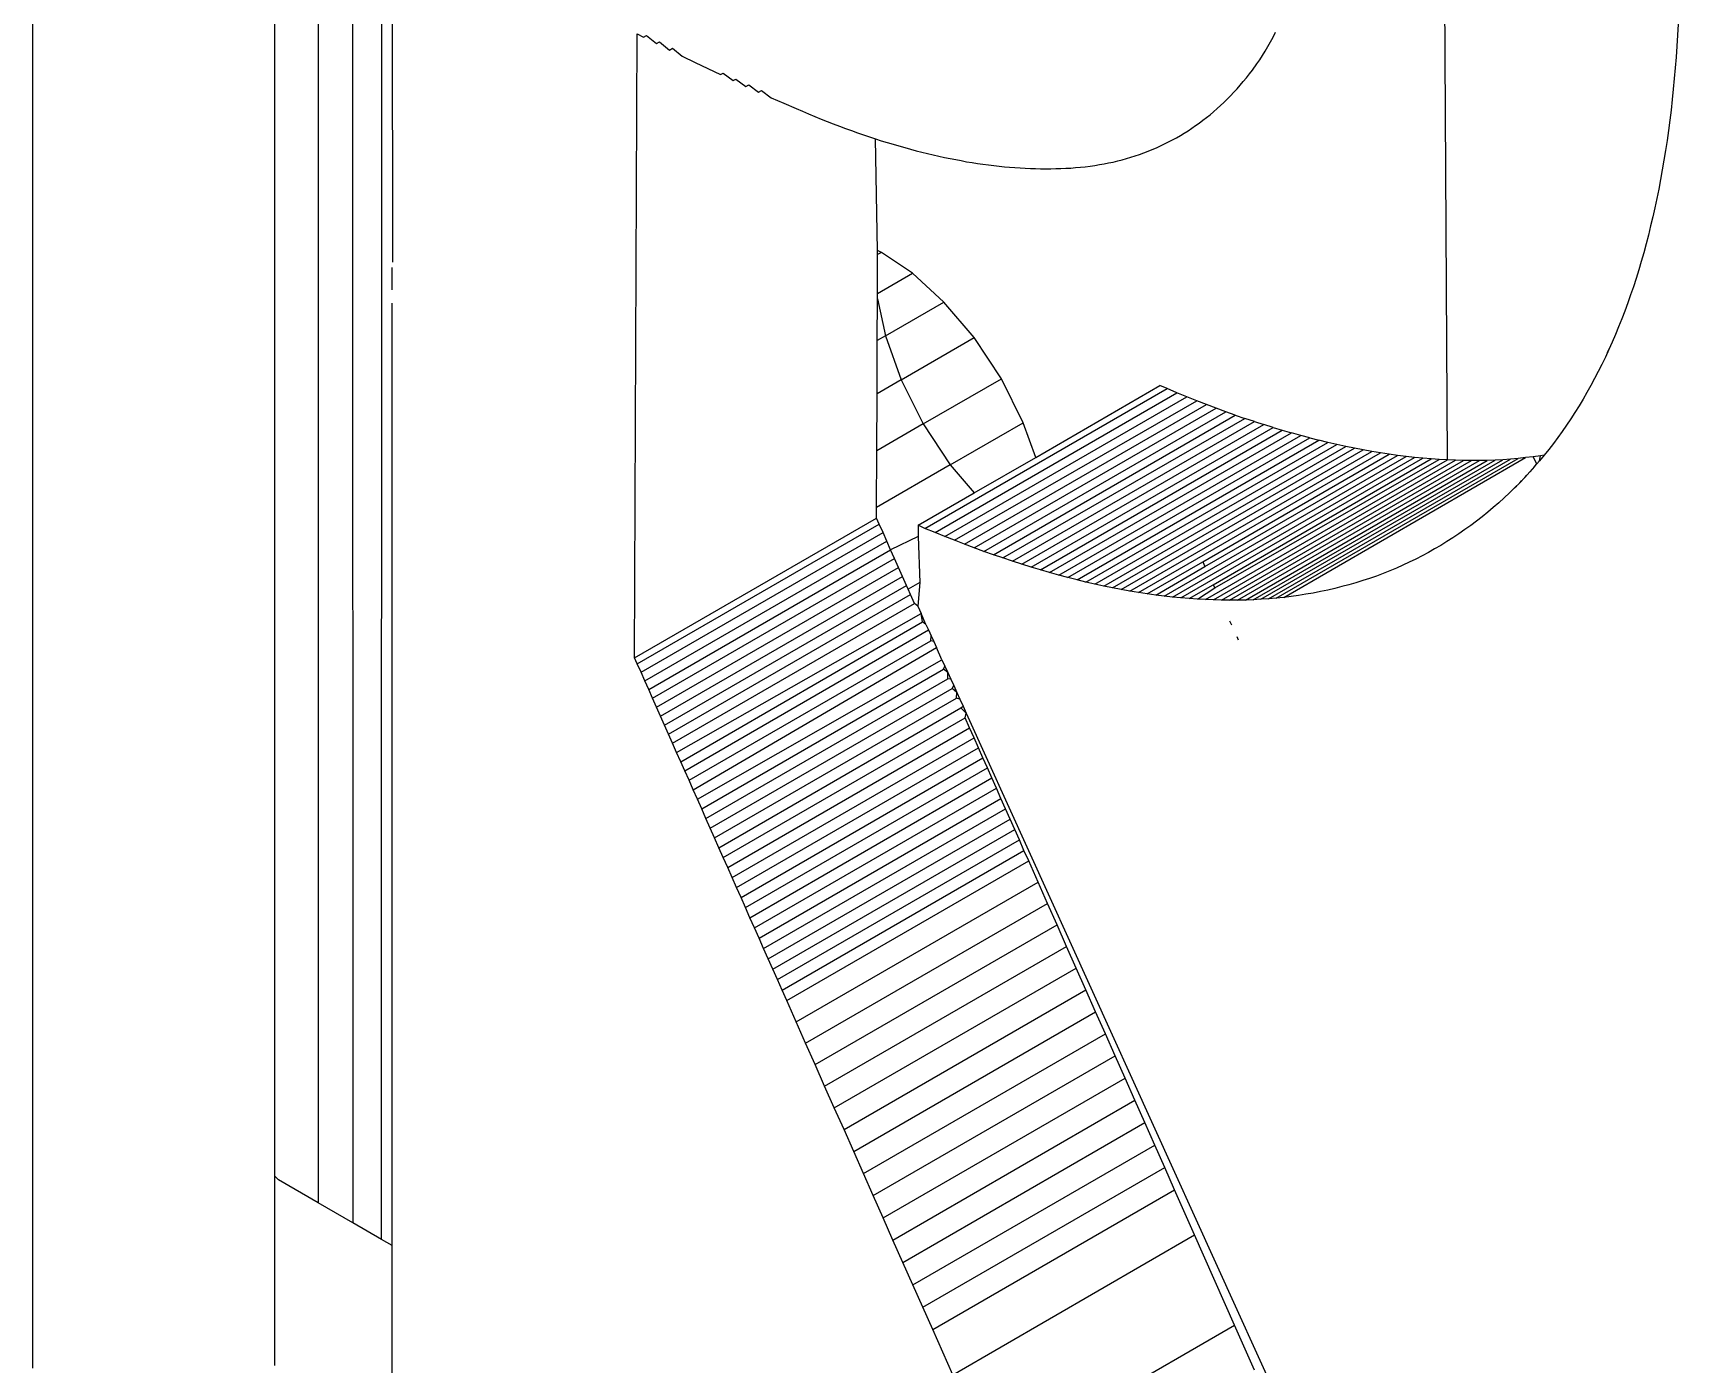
# Model space of a CAD drawing. Header units: millimetres. Extents: x 153 to 4750, y 92 to 3343.
# Drawn here: x 3763.31 to 3777.73, y 2541.69 to 2553.36 of the extents above; entities that cross this region are included whole.
import ezdxf

# ---------------------------------------------------------------- set-up
doc = ezdxf.new("R2010")
doc.units = ezdxf.units.MM

msp = doc.modelspace()

# ---------------------------------------------------------------- linework, layer by layer
for p, q in [((3765.808, 2570.045), (3765.808, 2543.1)), ((3766.103, 2569.874), (3766.113, 2542.924)), ((3766.366, 2542.778), (3766.371, 2569.72)), ((3766.459, 2554.659), (3766.46, 2551.346)), ((3775.711, 2549.613), (3775.688, 2553.815)), ((3763.308, 2553.343), (3763.308, 2553.677)), ((3765.43, 2553.243), (3765.43, 2553.573)), ((3768.584, 2547.879), (3768.606, 2553.35)), ((3768.606, 2553.35), (3768.663, 2553.32)), ((3774.182, 2553.321), (3774.203, 2553.364)), ((3777.733, 2553.433), (3777.728, 2553.336)), ((3763.308, 2553.011), (3763.308, 2553.343)), ((3765.43, 2552.914), (3765.43, 2553.243)), ((3768.663, 2553.32), (3768.688, 2553.334)), ((3768.688, 2553.334), (3768.776, 2553.263)), ((3768.776, 2553.263), (3768.801, 2553.278)), ((3768.801, 2553.278), (3768.889, 2553.207)), ((3768.889, 2553.207), (3768.915, 2553.222)), ((3768.915, 2553.222), (3769.001, 2553.152)), ((3774.114, 2553.198), (3774.137, 2553.238)), ((3774.137, 2553.238), (3774.16, 2553.279)), ((3774.16, 2553.279), (3774.182, 2553.321)), ((3777.722, 2553.24), (3777.715, 2553.144)), ((3777.728, 2553.336), (3777.722, 2553.24)), ((3769.001, 2553.152), (3769.114, 2553.097)), ((3769.114, 2553.097), (3769.225, 2553.044)), ((3774.002, 2553.031), (3774.04, 2553.085)), ((3774.04, 2553.085), (3774.065, 2553.121)), ((3774.065, 2553.121), (3774.09, 2553.159)), ((3774.09, 2553.159), (3774.114, 2553.198)), ((3777.715, 2553.144), (3777.708, 2553.05)), ((3763.308, 2552.679), (3763.308, 2553.011)), ((3769.225, 2553.044), (3769.337, 2552.991)), ((3769.337, 2552.991), (3769.359, 2553.004)), ((3769.359, 2553.004), (3769.448, 2552.939)), ((3769.448, 2552.939), (3769.471, 2552.952)), ((3769.471, 2552.952), (3769.559, 2552.888)), ((3773.894, 2552.898), (3773.921, 2552.931)), ((3773.921, 2552.931), (3773.949, 2552.963)), ((3773.949, 2552.963), (3773.976, 2552.997)), ((3773.976, 2552.997), (3774.002, 2553.031)), ((3777.699, 2552.956), (3777.691, 2552.863)), ((3777.708, 2553.05), (3777.699, 2552.956)), ((3765.43, 2552.75), (3765.43, 2552.914)), ((3769.559, 2552.888), (3769.585, 2552.903)), ((3769.585, 2552.903), (3769.67, 2552.838)), ((3769.67, 2552.838), (3769.696, 2552.853)), ((3769.696, 2552.853), (3769.78, 2552.789)), ((3769.78, 2552.789), (3769.891, 2552.74)), ((3773.751, 2552.748), (3773.78, 2552.777)), ((3773.78, 2552.777), (3773.809, 2552.806)), ((3773.809, 2552.806), (3773.838, 2552.836)), ((3773.838, 2552.836), (3773.866, 2552.867)), ((3773.866, 2552.867), (3773.894, 2552.898)), ((3777.681, 2552.772), (3777.671, 2552.681)), ((3777.691, 2552.863), (3777.681, 2552.772)), ((3763.308, 2552.348), (3763.308, 2552.679)), ((3765.43, 2552.587), (3765.43, 2552.75)), ((3769.891, 2552.74), (3770.001, 2552.693)), ((3770.001, 2552.693), (3770.055, 2552.67)), ((3770.055, 2552.67), (3770.11, 2552.646)), ((3770.11, 2552.646), (3770.165, 2552.624)), ((3773.598, 2552.615), (3773.629, 2552.64)), ((3773.629, 2552.64), (3773.66, 2552.666)), ((3773.66, 2552.666), (3773.691, 2552.693)), ((3773.691, 2552.693), (3773.721, 2552.72)), ((3773.721, 2552.72), (3773.751, 2552.748)), ((3777.671, 2552.681), (3777.66, 2552.591)), ((3765.43, 2552.423), (3765.43, 2552.587)), ((3770.165, 2552.624), (3770.219, 2552.602)), ((3770.219, 2552.602), (3770.273, 2552.581)), ((3770.273, 2552.581), (3770.326, 2552.56)), ((3770.326, 2552.56), (3770.38, 2552.539)), ((3770.38, 2552.539), (3770.433, 2552.52)), ((3770.433, 2552.52), (3770.486, 2552.5)), ((3770.486, 2552.5), (3770.539, 2552.482)), ((3770.539, 2552.482), (3770.591, 2552.463)), ((3773.403, 2552.478), (3773.437, 2552.499)), ((3773.437, 2552.499), (3773.47, 2552.521)), ((3773.47, 2552.521), (3773.502, 2552.544)), ((3773.502, 2552.544), (3773.535, 2552.567)), ((3773.535, 2552.567), (3773.567, 2552.591)), ((3773.567, 2552.591), (3773.598, 2552.615)), ((3777.648, 2552.502), (3777.636, 2552.414)), ((3777.66, 2552.591), (3777.648, 2552.502)), ((3763.308, 2552.018), (3763.308, 2552.348)), ((3765.43, 2552.261), (3765.43, 2552.423)), ((3770.591, 2552.463), (3770.644, 2552.446)), ((3770.644, 2552.446), (3770.696, 2552.429)), ((3770.696, 2552.429), (3770.747, 2552.412)), ((3770.715, 2551.45), (3770.696, 2552.429)), ((3770.747, 2552.412), (3770.799, 2552.396)), ((3770.799, 2552.396), (3770.85, 2552.381)), ((3770.85, 2552.381), (3770.901, 2552.366)), ((3770.901, 2552.366), (3770.952, 2552.351)), ((3770.952, 2552.351), (3771.003, 2552.337)), ((3771.003, 2552.337), (3771.053, 2552.324)), ((3773.123, 2552.334), (3773.159, 2552.35)), ((3773.159, 2552.35), (3773.195, 2552.366)), ((3773.195, 2552.366), (3773.231, 2552.383)), ((3773.231, 2552.383), (3773.266, 2552.401)), ((3773.266, 2552.401), (3773.301, 2552.419)), ((3773.301, 2552.419), (3773.335, 2552.438)), ((3773.335, 2552.438), (3773.37, 2552.458)), ((3773.37, 2552.458), (3773.403, 2552.478)), ((3777.636, 2552.414), (3777.623, 2552.327)), ((3765.43, 2552.098), (3765.43, 2552.261)), ((3771.053, 2552.324), (3771.103, 2552.311)), ((3771.103, 2552.311), (3771.153, 2552.299)), ((3771.153, 2552.299), (3771.203, 2552.287)), ((3771.203, 2552.287), (3771.252, 2552.276)), ((3771.252, 2552.276), (3771.301, 2552.265)), ((3771.301, 2552.265), (3771.35, 2552.255)), ((3771.35, 2552.255), (3771.399, 2552.246)), ((3771.399, 2552.246), (3771.447, 2552.237)), ((3771.447, 2552.237), (3771.495, 2552.228)), ((3771.495, 2552.228), (3771.543, 2552.22)), ((3771.543, 2552.22), (3771.591, 2552.213)), ((3771.591, 2552.213), (3771.638, 2552.206)), ((3771.638, 2552.206), (3771.686, 2552.2)), ((3771.686, 2552.2), (3771.733, 2552.194)), ((3771.733, 2552.194), (3771.779, 2552.189)), ((3772.577, 2552.189), (3772.618, 2552.195)), ((3772.618, 2552.195), (3772.659, 2552.202)), ((3772.659, 2552.202), (3772.7, 2552.209)), ((3772.7, 2552.209), (3772.74, 2552.217)), ((3772.74, 2552.217), (3772.78, 2552.225)), ((3772.78, 2552.225), (3772.82, 2552.235)), ((3772.82, 2552.235), (3772.859, 2552.245)), ((3772.859, 2552.245), (3772.898, 2552.256)), ((3772.898, 2552.256), (3772.936, 2552.267)), ((3772.936, 2552.267), (3772.974, 2552.279)), ((3772.974, 2552.279), (3773.012, 2552.292)), ((3773.012, 2552.292), (3773.049, 2552.305)), ((3773.049, 2552.305), (3773.087, 2552.32)), ((3773.087, 2552.32), (3773.123, 2552.334)), ((3777.609, 2552.241), (3777.594, 2552.156)), ((3777.623, 2552.327), (3777.609, 2552.241)), ((3765.43, 2551.936), (3765.43, 2552.098)), ((3771.779, 2552.189), (3771.826, 2552.184)), ((3771.826, 2552.184), (3771.872, 2552.18)), ((3771.872, 2552.18), (3771.918, 2552.176)), ((3771.918, 2552.176), (3771.964, 2552.173)), ((3771.964, 2552.173), (3772.009, 2552.171)), ((3772.009, 2552.171), (3772.054, 2552.169)), ((3772.054, 2552.169), (3772.1, 2552.167)), ((3772.1, 2552.167), (3772.144, 2552.166)), ((3772.144, 2552.166), (3772.189, 2552.166)), ((3772.189, 2552.166), (3772.233, 2552.166)), ((3772.233, 2552.166), (3772.277, 2552.167)), ((3772.277, 2552.167), (3772.321, 2552.168)), ((3772.321, 2552.168), (3772.364, 2552.17)), ((3772.364, 2552.17), (3772.408, 2552.172)), ((3772.408, 2552.172), (3772.451, 2552.176)), ((3772.451, 2552.176), (3772.493, 2552.179)), ((3772.493, 2552.179), (3772.535, 2552.184)), ((3772.535, 2552.184), (3772.577, 2552.189)), ((3777.579, 2552.071), (3777.563, 2551.988)), ((3777.594, 2552.156), (3777.579, 2552.071)), ((3763.308, 2551.689), (3763.308, 2552.018)), ((3765.43, 2551.775), (3765.43, 2551.936)), ((3777.546, 2551.906), (3777.529, 2551.824)), ((3777.563, 2551.988), (3777.546, 2551.906)), ((3765.43, 2551.613), (3765.43, 2551.775)), ((3777.529, 2551.824), (3777.511, 2551.743)), ((3763.308, 2551.525), (3763.308, 2551.689)), ((3777.492, 2551.664), (3777.473, 2551.585)), ((3777.511, 2551.743), (3777.492, 2551.664)), ((3763.308, 2551.362), (3763.308, 2551.525)), ((3765.43, 2551.453), (3765.43, 2551.613)), ((3777.453, 2551.507), (3777.432, 2551.43)), ((3777.473, 2551.585), (3777.453, 2551.507)), ((3763.308, 2551.199), (3763.308, 2551.362)), ((3765.43, 2551.292), (3765.43, 2551.453)), ((3770.713, 2551.072), (3770.714, 2551.413)), ((3770.714, 2551.413), (3770.715, 2551.45)), ((3770.75, 2551.433), (3770.714, 2551.413)), ((3770.75, 2551.433), (3770.715, 2551.45)), ((3771.02, 2551.249), (3770.75, 2551.433)), ((3777.41, 2551.354), (3777.388, 2551.279)), ((3777.432, 2551.43), (3777.41, 2551.354)), ((3763.308, 2551.036), (3763.308, 2551.199)), ((3765.43, 2551.133), (3765.43, 2551.292)), ((3766.459, 2551.103), (3766.459, 2551.301)), ((3770.713, 2551.072), (3771.02, 2551.249)), ((3771.296, 2550.997), (3771.02, 2551.249)), ((3777.365, 2551.205), (3777.341, 2551.132)), ((3777.388, 2551.279), (3777.365, 2551.205)), ((3765.43, 2550.973), (3765.43, 2551.133)), ((3770.713, 2551.024), (3770.713, 2551.072)), ((3777.317, 2551.06), (3777.291, 2550.989)), ((3777.341, 2551.132), (3777.317, 2551.06)), ((3763.308, 2550.873), (3763.308, 2551.036)), ((3765.43, 2550.815), (3765.43, 2550.973)), ((3766.459, 2542.724), (3766.459, 2550.988)), ((3770.711, 2550.66), (3770.713, 2551.024)), ((3770.713, 2551.024), (3770.783, 2550.701)), ((3770.783, 2550.701), (3771.296, 2550.997)), ((3771.562, 2550.685), (3771.296, 2550.997)), ((3777.266, 2550.918), (3777.239, 2550.849)), ((3777.291, 2550.989), (3777.266, 2550.918)), ((3763.308, 2550.711), (3763.308, 2550.873)), ((3765.43, 2550.656), (3765.43, 2550.815)), ((3777.212, 2550.78), (3777.184, 2550.713)), ((3777.239, 2550.849), (3777.212, 2550.78)), ((3763.308, 2550.55), (3763.308, 2550.711)), ((3765.43, 2550.499), (3765.43, 2550.656)), ((3770.71, 2550.192), (3770.711, 2550.66)), ((3770.783, 2550.701), (3770.711, 2550.66)), ((3770.783, 2550.701), (3770.921, 2550.314)), ((3770.921, 2550.314), (3771.562, 2550.685)), ((3771.8, 2550.325), (3771.562, 2550.685)), ((3777.155, 2550.646), (3777.126, 2550.58)), ((3777.184, 2550.713), (3777.155, 2550.646)), ((3763.308, 2550.389), (3763.308, 2550.55)), ((3765.43, 2550.342), (3765.43, 2550.499)), ((3777.096, 2550.515), (3777.065, 2550.451)), ((3777.126, 2550.58), (3777.096, 2550.515)), ((3777.114, 2550.554), (3777.126, 2550.58)), ((3763.308, 2550.228), (3763.308, 2550.389)), ((3765.43, 2550.185), (3765.43, 2550.342)), ((3771.114, 2549.929), (3771.8, 2550.325)), ((3771.992, 2549.939), (3771.8, 2550.325)), ((3777.001, 2550.326), (3776.968, 2550.265)), ((3777.033, 2550.388), (3777.001, 2550.326)), ((3777.065, 2550.451), (3777.033, 2550.388)), ((3763.308, 2550.068), (3763.308, 2550.228)), ((3765.43, 2550.029), (3765.43, 2550.185)), ((3770.708, 2549.694), (3770.71, 2550.192)), ((3770.921, 2550.314), (3770.71, 2550.192)), ((3770.921, 2550.314), (3771.114, 2549.929)), ((3771.13, 2549.013), (3773.252, 2550.238)), ((3771.218, 2548.977), (3773.339, 2550.202)), ((3772.101, 2549.635), (3773.19, 2550.264)), ((3773.252, 2550.238), (3773.19, 2550.264)), ((3773.339, 2550.202), (3773.252, 2550.238)), ((3773.426, 2550.167), (3773.339, 2550.202)), ((3776.934, 2550.205), (3776.9, 2550.146)), ((3776.968, 2550.265), (3776.934, 2550.205)), ((3763.308, 2549.908), (3763.308, 2550.068)), ((3765.43, 2549.874), (3765.43, 2550.029)), ((3771.304, 2548.942), (3773.426, 2550.167)), ((3771.39, 2548.908), (3773.512, 2550.132)), ((3771.476, 2548.874), (3773.597, 2550.099)), ((3771.561, 2548.842), (3773.682, 2550.067)), ((3771.646, 2548.811), (3773.767, 2550.036)), ((3773.512, 2550.132), (3773.426, 2550.167)), ((3773.597, 2550.099), (3773.512, 2550.132)), ((3773.682, 2550.067), (3773.597, 2550.099)), ((3773.767, 2550.036), (3773.682, 2550.067)), ((3773.851, 2550.006), (3773.767, 2550.036)), ((3776.829, 2550.03), (3776.793, 2549.974)), ((3776.865, 2550.087), (3776.829, 2550.03)), ((3776.9, 2550.146), (3776.865, 2550.087)), ((3763.308, 2549.749), (3763.308, 2549.908)), ((3771.114, 2549.929), (3770.708, 2549.694)), ((3771.114, 2549.929), (3771.351, 2549.569)), ((3771.351, 2549.569), (3771.992, 2549.939)), ((3771.73, 2548.781), (3773.851, 2550.006)), ((3771.813, 2548.753), (3773.935, 2549.977)), ((3771.896, 2548.725), (3774.018, 2549.95)), ((3771.979, 2548.698), (3774.1, 2549.923)), ((3772.101, 2549.635), (3771.992, 2549.939)), ((3772.061, 2548.673), (3774.182, 2549.897)), ((3773.851, 2550.006), (3773.935, 2549.977)), ((3774.018, 2549.95), (3773.935, 2549.977)), ((3774.018, 2549.95), (3774.1, 2549.923)), ((3774.182, 2549.897), (3774.1, 2549.923)), ((3774.182, 2549.897), (3774.263, 2549.873)), ((3776.756, 2549.918), (3776.718, 2549.863)), ((3776.793, 2549.974), (3776.756, 2549.918)), ((3763.308, 2549.59), (3763.308, 2549.749)), ((3765.43, 2549.719), (3765.43, 2549.874)), ((3772.142, 2548.648), (3774.263, 2549.873)), ((3772.223, 2548.625), (3774.344, 2549.849)), ((3772.303, 2548.602), (3774.425, 2549.827)), ((3772.383, 2548.581), (3774.505, 2549.806)), ((3772.463, 2548.561), (3774.584, 2549.786)), ((3772.541, 2548.542), (3774.663, 2549.767)), ((3772.62, 2548.524), (3774.741, 2549.749)), ((3774.263, 2549.873), (3774.344, 2549.849)), ((3774.425, 2549.827), (3774.344, 2549.849)), ((3774.505, 2549.806), (3774.425, 2549.827)), ((3774.505, 2549.806), (3774.584, 2549.786)), ((3774.663, 2549.767), (3774.584, 2549.786)), ((3774.741, 2549.749), (3774.663, 2549.767)), ((3774.819, 2549.732), (3774.741, 2549.749)), ((3776.64, 2549.757), (3776.6, 2549.705)), ((3776.679, 2549.81), (3776.64, 2549.757)), ((3776.718, 2549.863), (3776.679, 2549.81)), ((3765.43, 2549.565), (3765.43, 2549.719)), ((3770.706, 2549.196), (3770.708, 2549.694)), ((3771.56, 2549.323), (3772.101, 2549.635)), ((3772.697, 2548.507), (3774.819, 2549.732)), ((3772.775, 2548.491), (3774.896, 2549.716)), ((3772.851, 2548.476), (3774.973, 2549.701)), ((3772.927, 2548.463), (3775.049, 2549.687)), ((3773.003, 2548.45), (3775.124, 2549.675)), ((3773.227, 2548.419), (3775.348, 2549.643)), ((3773.3, 2548.41), (3775.422, 2549.635)), ((3773.373, 2548.403), (3775.495, 2549.628)), ((3773.566, 2548.72), (3775.2, 2549.663)), ((3773.585, 2548.679), (3775.274, 2549.653)), ((3773.589, 2548.388), (3775.711, 2549.613)), ((3773.657, 2548.519), (3775.567, 2549.622)), ((3773.66, 2548.385), (3775.782, 2549.61)), ((3773.67, 2548.492), (3775.639, 2549.617)), ((3773.731, 2548.383), (3775.852, 2549.608)), ((3773.801, 2548.383), (3775.922, 2549.607)), ((3773.87, 2548.383), (3775.991, 2549.608)), ((3773.939, 2548.384), (3776.06, 2549.609)), ((3774.007, 2548.387), (3776.128, 2549.612)), ((3774.075, 2548.391), (3776.196, 2549.615)), ((3774.142, 2548.395), (3776.263, 2549.62)), ((3774.209, 2548.401), (3776.33, 2549.626)), ((3774.275, 2548.408), (3776.396, 2549.633)), ((3774.896, 2549.716), (3774.819, 2549.732)), ((3774.973, 2549.701), (3774.896, 2549.716)), ((3775.049, 2549.687), (3774.973, 2549.701)), ((3775.124, 2549.675), (3775.049, 2549.687)), ((3775.2, 2549.663), (3775.124, 2549.675)), ((3775.274, 2549.653), (3775.2, 2549.663)), ((3775.348, 2549.643), (3775.274, 2549.653)), ((3775.422, 2549.635), (3775.348, 2549.643)), ((3775.495, 2549.628), (3775.422, 2549.635)), ((3775.567, 2549.622), (3775.495, 2549.628)), ((3775.639, 2549.617), (3775.567, 2549.622)), ((3775.711, 2549.613), (3775.639, 2549.617)), ((3775.782, 2549.61), (3775.711, 2549.613)), ((3775.852, 2549.608), (3775.782, 2549.61)), ((3775.922, 2549.607), (3775.852, 2549.608)), ((3775.991, 2549.608), (3775.922, 2549.607)), ((3776.06, 2549.609), (3775.991, 2549.608)), ((3776.128, 2549.612), (3776.06, 2549.609)), ((3776.196, 2549.615), (3776.128, 2549.612)), ((3776.263, 2549.62), (3776.196, 2549.615)), ((3776.33, 2549.626), (3776.263, 2549.62)), ((3776.396, 2549.633), (3776.33, 2549.626)), ((3776.462, 2549.641), (3776.396, 2549.633)), ((3776.527, 2549.65), (3776.462, 2549.641)), ((3776.495, 2549.578), (3776.462, 2549.641)), ((3776.518, 2549.604), (3776.475, 2549.555)), ((3776.559, 2549.654), (3776.518, 2549.604)), ((3776.518, 2549.604), (3776.527, 2549.65)), ((3776.559, 2549.654), (3776.527, 2549.65)), ((3776.6, 2549.705), (3776.559, 2549.654)), ((3763.308, 2549.432), (3763.308, 2549.59)), ((3765.43, 2549.412), (3765.43, 2549.565)), ((3771.351, 2549.569), (3770.706, 2549.196)), ((3771.351, 2549.569), (3771.56, 2549.323)), ((3776.389, 2549.46), (3776.345, 2549.413)), ((3776.433, 2549.507), (3776.389, 2549.46)), ((3776.389, 2549.46), (3776.408, 2549.48)), ((3776.475, 2549.555), (3776.433, 2549.507)), ((3776.475, 2549.555), (3776.495, 2549.578)), ((3763.308, 2549.274), (3763.308, 2549.432)), ((3765.43, 2549.259), (3765.43, 2549.412)), ((3771.069, 2549.04), (3771.56, 2549.323)), ((3776.254, 2549.324), (3776.208, 2549.28)), ((3776.3, 2549.368), (3776.254, 2549.324)), ((3776.345, 2549.413), (3776.3, 2549.368)), ((3776.3, 2549.368), (3776.318, 2549.386)), ((3776.345, 2549.413), (3776.363, 2549.433)), ((3763.308, 2549.117), (3763.308, 2549.274)), ((3765.43, 2549.107), (3765.43, 2549.259)), ((3770.705, 2549.103), (3770.706, 2549.196)), ((3776.113, 2549.196), (3776.064, 2549.155)), ((3776.161, 2549.238), (3776.113, 2549.196)), ((3776.208, 2549.28), (3776.161, 2549.238)), ((3763.308, 2548.96), (3763.308, 2549.117)), ((3765.43, 2548.956), (3765.43, 2549.107)), ((3768.584, 2547.879), (3770.705, 2549.103)), ((3768.607, 2547.826), (3770.728, 2549.051)), ((3770.728, 2549.051), (3770.705, 2549.103)), ((3770.762, 2548.976), (3770.728, 2549.051)), ((3771.13, 2549.013), (3771.069, 2549.04)), ((3771.069, 2549.04), (3771.069, 2548.94)), ((3775.915, 2549.039), (3775.863, 2549.002)), ((3775.965, 2549.077), (3775.915, 2549.039)), ((3776.015, 2549.115), (3775.965, 2549.077)), ((3776.064, 2549.155), (3776.015, 2549.115)), ((3763.308, 2548.805), (3763.308, 2548.96)), ((3765.43, 2548.805), (3765.43, 2548.956)), ((3768.64, 2547.752), (3770.762, 2548.976)), ((3768.674, 2547.676), (3770.795, 2548.901)), ((3770.795, 2548.901), (3770.762, 2548.976)), ((3770.829, 2548.824), (3770.795, 2548.901)), ((3771.069, 2548.94), (3770.829, 2548.824)), ((3771.069, 2548.94), (3771.086, 2548.539)), ((3771.218, 2548.977), (3771.13, 2549.013)), ((3771.304, 2548.942), (3771.218, 2548.977)), ((3771.39, 2548.908), (3771.304, 2548.942)), ((3771.476, 2548.874), (3771.39, 2548.908)), ((3775.706, 2548.897), (3775.652, 2548.864)), ((3775.759, 2548.931), (3775.706, 2548.897)), ((3775.811, 2548.966), (3775.759, 2548.931)), ((3775.863, 2549.002), (3775.811, 2548.966)), ((3763.308, 2548.649), (3763.308, 2548.805)), ((3765.43, 2548.655), (3765.43, 2548.805)), ((3768.708, 2547.6), (3770.829, 2548.824)), ((3768.742, 2547.523), (3770.863, 2548.748)), ((3770.863, 2548.748), (3770.829, 2548.824)), ((3770.897, 2548.67), (3770.863, 2548.748)), ((3771.561, 2548.842), (3771.476, 2548.874)), ((3771.646, 2548.811), (3771.561, 2548.842)), ((3771.73, 2548.781), (3771.646, 2548.811)), ((3771.813, 2548.753), (3771.73, 2548.781)), ((3771.896, 2548.725), (3771.813, 2548.753)), ((3775.433, 2548.744), (3775.376, 2548.716)), ((3775.488, 2548.772), (3775.433, 2548.744)), ((3775.544, 2548.802), (3775.488, 2548.772)), ((3775.598, 2548.832), (3775.544, 2548.802)), ((3775.652, 2548.864), (3775.598, 2548.832)), ((3763.308, 2548.495), (3763.308, 2548.649)), ((3765.43, 2548.506), (3765.43, 2548.655)), ((3768.776, 2547.445), (3770.897, 2548.67)), ((3768.811, 2547.367), (3770.932, 2548.592)), ((3770.932, 2548.592), (3770.897, 2548.67)), ((3770.967, 2548.513), (3770.932, 2548.592)), ((3771.979, 2548.698), (3771.896, 2548.725)), ((3772.061, 2548.673), (3771.979, 2548.698)), ((3772.142, 2548.648), (3772.061, 2548.673)), ((3772.223, 2548.625), (3772.142, 2548.648)), ((3772.303, 2548.602), (3772.223, 2548.625)), ((3772.383, 2548.581), (3772.303, 2548.602)), ((3773.078, 2548.438), (3773.566, 2548.72)), ((3773.153, 2548.428), (3773.585, 2548.679)), ((3773.566, 2548.72), (3773.585, 2548.679)), ((3775.088, 2548.595), (3775.028, 2548.574)), ((3775.146, 2548.617), (3775.088, 2548.595)), ((3775.205, 2548.64), (3775.146, 2548.617)), ((3775.263, 2548.665), (3775.205, 2548.64)), ((3775.32, 2548.69), (3775.263, 2548.665)), ((3775.376, 2548.716), (3775.32, 2548.69)), ((3763.308, 2548.34), (3763.308, 2548.495)), ((3765.43, 2548.358), (3765.43, 2548.506)), ((3768.846, 2547.288), (3770.967, 2548.513)), ((3770.982, 2548.479), (3770.967, 2548.513)), ((3771.086, 2548.539), (3770.982, 2548.479)), ((3771.002, 2548.434), (3770.982, 2548.479)), ((3771.086, 2548.539), (3771.066, 2548.33)), ((3772.463, 2548.561), (3772.383, 2548.581)), ((3772.541, 2548.542), (3772.463, 2548.561)), ((3772.62, 2548.524), (3772.541, 2548.542)), ((3772.697, 2548.507), (3772.62, 2548.524)), ((3772.775, 2548.491), (3772.697, 2548.507)), ((3772.851, 2548.476), (3772.775, 2548.491)), ((3772.927, 2548.463), (3772.851, 2548.476)), ((3773.003, 2548.45), (3772.927, 2548.463)), ((3773.078, 2548.438), (3773.003, 2548.45)), ((3773.446, 2548.397), (3773.657, 2548.519)), ((3773.518, 2548.392), (3773.67, 2548.492)), ((3773.657, 2548.519), (3773.67, 2548.492)), ((3774.534, 2548.446), (3774.47, 2548.435)), ((3774.598, 2548.458), (3774.534, 2548.446)), ((3774.661, 2548.472), (3774.598, 2548.458)), ((3774.724, 2548.486), (3774.661, 2548.472)), ((3774.786, 2548.502), (3774.724, 2548.486)), ((3774.847, 2548.518), (3774.786, 2548.502)), ((3774.908, 2548.536), (3774.847, 2548.518)), ((3774.968, 2548.555), (3774.908, 2548.536)), ((3775.028, 2548.574), (3774.968, 2548.555)), ((3763.308, 2548.187), (3763.308, 2548.34)), ((3765.43, 2548.21), (3765.43, 2548.358)), ((3768.881, 2547.209), (3771.002, 2548.434)), ((3768.916, 2547.129), (3771.038, 2548.354)), ((3771.038, 2548.354), (3771.002, 2548.434)), ((3771.066, 2548.33), (3771.038, 2548.354)), ((3771.066, 2548.33), (3771.095, 2548.267)), ((3773.153, 2548.428), (3773.078, 2548.438)), ((3773.227, 2548.419), (3773.153, 2548.428)), ((3773.3, 2548.41), (3773.227, 2548.419)), ((3773.373, 2548.403), (3773.3, 2548.41)), ((3773.446, 2548.397), (3773.373, 2548.403)), ((3773.518, 2548.392), (3773.446, 2548.397)), ((3773.589, 2548.388), (3773.518, 2548.392)), ((3773.66, 2548.385), (3773.589, 2548.388)), ((3773.731, 2548.383), (3773.66, 2548.385)), ((3773.801, 2548.383), (3773.731, 2548.383)), ((3773.87, 2548.383), (3773.801, 2548.383)), ((3773.939, 2548.384), (3773.87, 2548.383)), ((3774.007, 2548.387), (3773.939, 2548.384)), ((3774.075, 2548.391), (3774.007, 2548.387)), ((3774.142, 2548.395), (3774.075, 2548.391)), ((3774.209, 2548.401), (3774.142, 2548.395)), ((3774.275, 2548.408), (3774.209, 2548.401)), ((3774.341, 2548.416), (3774.275, 2548.408)), ((3774.406, 2548.425), (3774.341, 2548.416)), ((3774.47, 2548.435), (3774.406, 2548.425)), ((3763.308, 2548.034), (3763.308, 2548.187)), ((3765.43, 2548.063), (3765.43, 2548.21)), ((3768.952, 2547.049), (3771.095, 2548.267)), ((3768.988, 2546.967), (3771.109, 2548.192)), ((3771.109, 2548.192), (3771.095, 2548.267)), ((3771.138, 2548.171), (3771.095, 2548.267)), ((3771.138, 2548.171), (3771.109, 2548.192)), ((3771.138, 2548.171), (3771.161, 2548.122)), ((3773.801, 2548.202), (3773.818, 2548.166)), ((3763.308, 2547.882), (3763.308, 2548.034)), ((3765.43, 2547.917), (3765.43, 2548.063)), ((3769.024, 2546.886), (3771.161, 2548.122)), ((3769.061, 2546.804), (3771.182, 2548.028)), ((3771.161, 2548.122), (3771.184, 2548.071)), ((3771.182, 2548.028), (3771.184, 2548.071)), ((3771.207, 2548.02), (3771.182, 2548.028)), ((3771.184, 2548.071), (3771.207, 2548.02)), ((3771.207, 2548.02), (3771.231, 2547.968)), ((3773.863, 2548.066), (3773.877, 2548.035)), ((3763.308, 2547.731), (3763.308, 2547.882)), ((3765.43, 2547.772), (3765.43, 2547.917)), ((3768.607, 2547.826), (3768.584, 2547.879)), ((3769.098, 2546.721), (3771.231, 2547.968)), ((3771.279, 2547.86), (3771.231, 2547.968)), ((3763.308, 2547.58), (3763.308, 2547.731)), ((3765.43, 2547.628), (3765.43, 2547.772)), ((3768.64, 2547.752), (3768.607, 2547.826)), ((3768.674, 2547.676), (3768.64, 2547.752)), ((3769.135, 2546.637), (3771.279, 2547.86)), ((3769.172, 2546.554), (3771.293, 2547.778)), ((3771.279, 2547.86), (3771.305, 2547.805)), ((3771.293, 2547.778), (3771.305, 2547.805)), ((3771.33, 2547.749), (3771.293, 2547.778)), ((3771.305, 2547.805), (3771.33, 2547.749)), ((3771.33, 2547.749), (3771.356, 2547.692)), ((3771.331, 2547.694), (3771.33, 2547.749)), ((3763.308, 2547.43), (3763.308, 2547.58)), ((3765.43, 2547.484), (3765.43, 2547.628)), ((3768.708, 2547.6), (3768.674, 2547.676)), ((3768.742, 2547.523), (3768.708, 2547.6)), ((3769.209, 2546.469), (3771.331, 2547.694)), ((3769.247, 2546.384), (3771.368, 2547.609)), ((3771.356, 2547.692), (3771.331, 2547.694)), ((3771.356, 2547.692), (3771.382, 2547.634)), ((3771.368, 2547.609), (3771.382, 2547.634)), ((3771.409, 2547.575), (3771.368, 2547.609)), ((3771.382, 2547.634), (3771.409, 2547.575)), ((3765.43, 2547.342), (3765.43, 2547.484)), ((3768.776, 2547.445), (3768.742, 2547.523)), ((3768.811, 2547.367), (3768.776, 2547.445)), ((3769.285, 2546.299), (3771.406, 2547.524)), ((3769.323, 2546.213), (3771.444, 2547.438)), ((3771.406, 2547.524), (3771.409, 2547.575)), ((3771.436, 2547.515), (3771.406, 2547.524)), ((3771.409, 2547.575), (3771.436, 2547.515)), ((3771.436, 2547.515), (3771.464, 2547.454)), ((3771.444, 2547.438), (3771.464, 2547.454)), ((3771.491, 2547.393), (3771.444, 2547.438)), ((3771.464, 2547.454), (3771.491, 2547.393)), ((3763.308, 2547.281), (3763.308, 2547.43)), ((3765.43, 2547.2), (3765.43, 2547.342)), ((3768.846, 2547.288), (3768.811, 2547.367)), ((3768.881, 2547.209), (3768.846, 2547.288)), ((3769.361, 2546.127), (3771.483, 2547.351)), ((3771.483, 2547.351), (3771.491, 2547.393)), ((3771.521, 2547.265), (3771.483, 2547.351)), ((3771.491, 2547.393), (3775.699, 2538.121)), ((3763.308, 2547.133), (3763.308, 2547.281)), ((3765.43, 2547.059), (3765.43, 2547.2)), ((3768.916, 2547.129), (3768.881, 2547.209)), ((3769.4, 2546.04), (3771.521, 2547.265)), ((3769.438, 2545.953), (3771.56, 2547.177)), ((3771.56, 2547.177), (3771.521, 2547.265)), ((3771.599, 2547.089), (3771.56, 2547.177)), ((3763.308, 2546.985), (3763.308, 2547.133)), ((3765.43, 2546.919), (3765.43, 2547.059)), ((3768.952, 2547.049), (3768.916, 2547.129)), ((3768.988, 2546.967), (3768.952, 2547.049)), ((3769.477, 2545.865), (3771.599, 2547.089)), ((3769.517, 2545.777), (3771.638, 2547.001)), ((3771.638, 2547.001), (3771.599, 2547.089)), ((3771.677, 2546.913), (3771.638, 2547.001)), ((3763.308, 2546.838), (3763.308, 2546.985)), ((3765.43, 2546.78), (3765.43, 2546.919)), ((3769.024, 2546.886), (3768.988, 2546.967)), ((3769.061, 2546.804), (3769.024, 2546.886)), ((3769.556, 2545.688), (3771.677, 2546.913)), ((3771.717, 2546.824), (3771.677, 2546.913)), ((3763.308, 2546.692), (3763.308, 2546.838)), ((3765.43, 2546.642), (3765.43, 2546.78)), ((3769.098, 2546.721), (3769.061, 2546.804)), ((3769.135, 2546.637), (3769.098, 2546.721)), ((3769.595, 2545.599), (3771.717, 2546.824)), ((3769.635, 2545.509), (3771.756, 2546.734)), ((3771.756, 2546.734), (3771.717, 2546.824)), ((3771.796, 2546.644), (3771.756, 2546.734)), ((3763.308, 2546.547), (3763.308, 2546.692)), ((3765.43, 2546.505), (3765.43, 2546.642)), ((3769.172, 2546.554), (3769.135, 2546.637)), ((3769.675, 2545.419), (3771.796, 2546.644)), ((3771.836, 2546.554), (3771.796, 2546.644)), ((3763.308, 2546.403), (3763.308, 2546.547)), ((3765.43, 2546.369), (3765.43, 2546.505)), ((3769.209, 2546.469), (3769.172, 2546.554)), ((3769.247, 2546.384), (3769.209, 2546.469)), ((3769.715, 2545.329), (3771.836, 2546.554)), ((3769.755, 2545.238), (3771.877, 2546.463)), ((3771.877, 2546.463), (3771.836, 2546.554)), ((3771.917, 2546.372), (3771.877, 2546.463)), ((3763.308, 2546.259), (3763.308, 2546.403)), ((3765.43, 2546.234), (3765.43, 2546.369)), ((3769.285, 2546.299), (3769.247, 2546.384)), ((3769.323, 2546.213), (3769.285, 2546.299)), ((3769.796, 2545.147), (3771.917, 2546.372)), ((3769.836, 2545.056), (3771.958, 2546.281)), ((3771.958, 2546.281), (3771.917, 2546.372)), ((3771.998, 2546.189), (3771.958, 2546.281)), ((3763.308, 2546.117), (3763.308, 2546.259)), ((3765.43, 2546.1), (3765.43, 2546.234)), ((3769.361, 2546.127), (3769.323, 2546.213)), ((3769.877, 2544.964), (3771.998, 2546.189)), ((3772.039, 2546.097), (3771.998, 2546.189)), ((3763.308, 2545.975), (3763.308, 2546.117)), ((3765.43, 2545.967), (3765.43, 2546.1)), ((3769.4, 2546.04), (3769.361, 2546.127)), ((3769.438, 2545.953), (3769.4, 2546.04)), ((3769.918, 2544.872), (3772.039, 2546.097)), ((3772.122, 2545.911), (3772.039, 2546.097)), ((3763.308, 2545.834), (3763.308, 2545.975)), ((3765.43, 2545.835), (3765.43, 2545.967)), ((3769.477, 2545.865), (3769.438, 2545.953)), ((3769.517, 2545.777), (3769.477, 2545.865)), ((3770, 2544.686), (3772.122, 2545.911)), ((3772.204, 2545.724), (3772.122, 2545.911)), ((3763.308, 2545.695), (3763.308, 2545.834)), ((3765.43, 2545.704), (3765.43, 2545.835)), ((3765.43, 2545.575), (3765.43, 2545.704)), ((3769.556, 2545.688), (3769.517, 2545.777)), ((3770.083, 2544.5), (3772.204, 2545.724)), ((3772.288, 2545.537), (3772.204, 2545.724)), ((3763.308, 2545.556), (3763.308, 2545.695)), ((3765.43, 2545.446), (3765.43, 2545.575)), ((3769.595, 2545.599), (3769.556, 2545.688)), ((3769.635, 2545.509), (3769.595, 2545.599)), ((3763.308, 2545.418), (3763.308, 2545.556)), ((3763.308, 2545.281), (3763.308, 2545.418)), ((3765.43, 2545.318), (3765.43, 2545.446)), ((3769.675, 2545.419), (3769.635, 2545.509)), ((3769.715, 2545.329), (3769.675, 2545.419)), ((3770.166, 2544.312), (3772.288, 2545.537)), ((3772.372, 2545.347), (3772.288, 2545.537)), ((3763.308, 2545.145), (3763.308, 2545.281)), ((3765.43, 2545.192), (3765.43, 2545.318)), ((3769.755, 2545.238), (3769.715, 2545.329)), ((3770.25, 2544.123), (3772.372, 2545.347)), ((3772.456, 2545.157), (3772.372, 2545.347)), ((3763.308, 2545.009), (3763.308, 2545.145)), ((3765.43, 2545.066), (3765.43, 2545.192)), ((3769.796, 2545.147), (3769.755, 2545.238)), ((3769.836, 2545.056), (3769.796, 2545.147)), ((3770.335, 2543.933), (3772.456, 2545.157)), ((3772.541, 2544.966), (3772.456, 2545.157)), ((3763.308, 2544.875), (3763.308, 2545.009)), ((3765.43, 2544.942), (3765.43, 2545.066)), ((3769.877, 2544.964), (3769.836, 2545.056)), ((3763.308, 2544.742), (3763.308, 2544.875)), ((3765.43, 2544.819), (3765.43, 2544.942)), ((3769.918, 2544.872), (3769.877, 2544.964)), ((3770, 2544.686), (3769.918, 2544.872)), ((3770.42, 2543.741), (3772.541, 2544.966)), ((3772.626, 2544.774), (3772.541, 2544.966)), ((3763.308, 2544.611), (3763.308, 2544.742)), ((3765.43, 2544.697), (3765.43, 2544.819)), ((3765.43, 2544.577), (3765.43, 2544.697)), ((3770.505, 2543.549), (3772.626, 2544.774)), ((3772.712, 2544.581), (3772.626, 2544.774)), ((3763.308, 2544.48), (3763.308, 2544.611)), ((3765.43, 2544.457), (3765.43, 2544.577)), ((3770.083, 2544.5), (3770, 2544.686)), ((3770.59, 2543.356), (3772.712, 2544.581)), ((3772.798, 2544.387), (3772.712, 2544.581)), ((3763.308, 2544.35), (3763.308, 2544.48)), ((3765.43, 2544.339), (3765.43, 2544.457)), ((3770.166, 2544.312), (3770.083, 2544.5)), ((3763.308, 2544.221), (3763.308, 2544.35)), ((3765.43, 2544.281), (3765.43, 2544.339)), ((3765.43, 2544.222), (3765.43, 2544.281)), ((3770.25, 2544.123), (3770.166, 2544.312)), ((3770.676, 2543.162), (3772.798, 2544.387)), ((3772.884, 2544.193), (3772.798, 2544.387)), ((3763.308, 2544.094), (3763.308, 2544.221)), ((3765.43, 2544.164), (3765.43, 2544.222)), ((3765.43, 2544.107), (3765.43, 2544.164)), ((3770.335, 2543.933), (3770.25, 2544.123)), ((3770.763, 2542.968), (3772.884, 2544.193)), ((3772.971, 2543.998), (3772.884, 2544.193)), ((3763.308, 2543.967), (3763.308, 2544.094)), ((3765.43, 2544.049), (3765.43, 2544.107)), ((3765.43, 2543.992), (3765.43, 2544.049)), ((3765.43, 2543.936), (3765.43, 2543.992)), ((3770.849, 2542.773), (3772.971, 2543.998)), ((3773.058, 2543.802), (3772.971, 2543.998)), ((3763.308, 2543.842), (3763.308, 2543.967)), ((3763.308, 2543.718), (3763.308, 2543.842)), ((3765.43, 2543.879), (3765.43, 2543.936)), ((3765.43, 2543.823), (3765.43, 2543.879)), ((3770.42, 2543.741), (3770.335, 2543.933)), ((3763.308, 2543.595), (3763.308, 2543.718)), ((3765.43, 2543.767), (3765.43, 2543.823)), ((3765.43, 2543.712), (3765.43, 2543.767)), ((3765.43, 2543.657), (3765.43, 2543.712)), ((3770.505, 2543.549), (3770.42, 2543.741)), ((3770.936, 2542.577), (3773.058, 2543.802)), ((3773.145, 2543.606), (3773.058, 2543.802)), ((3763.308, 2543.473), (3763.308, 2543.595)), ((3765.43, 2543.602), (3765.43, 2543.657)), ((3765.43, 2543.548), (3765.43, 2543.602)), ((3765.43, 2543.494), (3765.43, 2543.548)), ((3770.59, 2543.356), (3770.505, 2543.549)), ((3771.023, 2542.381), (3773.145, 2543.606)), ((3773.232, 2543.409), (3773.145, 2543.606)), ((3763.308, 2543.352), (3763.308, 2543.473)), ((3765.43, 2543.44), (3765.43, 2543.494)), ((3765.43, 2543.387), (3765.43, 2543.44)), ((3771.11, 2542.184), (3773.232, 2543.409)), ((3773.319, 2543.212), (3773.232, 2543.409)), ((3763.308, 2543.233), (3763.308, 2543.352)), ((3765.43, 2543.334), (3765.43, 2543.387)), ((3765.43, 2543.281), (3765.43, 2543.334)), ((3765.462, 2543.3), (3765.43, 2543.334)), ((3765.43, 2543.229), (3765.43, 2543.281)), ((3765.808, 2543.1), (3765.462, 2543.3)), ((3770.676, 2543.162), (3770.59, 2543.356)), ((3763.308, 2543.115), (3763.308, 2543.233)), ((3763.308, 2543.056), (3763.308, 2543.115)), ((3765.43, 2543.177), (3765.43, 2543.229)), ((3765.43, 2543.125), (3765.43, 2543.177)), ((3765.43, 2543.074), (3765.43, 2543.125)), ((3770.763, 2542.968), (3770.676, 2543.162)), ((3771.198, 2541.987), (3773.319, 2543.212)), ((3773.494, 2542.817), (3773.319, 2543.212)), ((3763.308, 2542.998), (3763.308, 2543.056)), ((3763.308, 2542.94), (3763.308, 2542.998)), ((3765.43, 2543.023), (3765.43, 2543.074)), ((3765.43, 2542.973), (3765.43, 2543.023)), ((3765.43, 2542.922), (3765.43, 2542.973)), ((3766.113, 2542.924), (3765.808, 2543.1)), ((3770.849, 2542.773), (3770.763, 2542.968)), ((3763.308, 2542.882), (3763.308, 2542.94)), ((3763.308, 2542.825), (3763.308, 2542.882)), ((3763.308, 2542.768), (3763.308, 2542.825)), ((3765.43, 2542.873), (3765.43, 2542.922)), ((3765.43, 2542.823), (3765.43, 2542.873)), ((3765.43, 2542.774), (3765.43, 2542.823)), ((3766.366, 2542.778), (3766.113, 2542.924)), ((3771.373, 2541.592), (3773.494, 2542.817)), ((3773.845, 2542.027), (3773.494, 2542.817)), ((3763.308, 2542.711), (3763.308, 2542.768)), ((3763.308, 2542.654), (3763.308, 2542.711)), ((3765.43, 2542.725), (3765.43, 2542.774)), ((3765.43, 2542.677), (3765.43, 2542.725)), ((3765.43, 2542.629), (3765.43, 2542.677)), ((3766.459, 2542.724), (3766.366, 2542.778)), ((3766.459, 2541.091), (3766.459, 2542.724)), ((3770.936, 2542.577), (3770.849, 2542.773)), ((3763.308, 2542.598), (3763.308, 2542.654)), ((3763.308, 2542.543), (3763.308, 2542.598)), ((3763.308, 2542.487), (3763.308, 2542.543)), ((3765.43, 2542.582), (3765.43, 2542.629)), ((3765.43, 2542.534), (3765.43, 2542.582)), ((3765.43, 2542.488), (3765.43, 2542.534)), ((3771.023, 2542.381), (3770.936, 2542.577)), ((3763.308, 2542.432), (3763.308, 2542.487)), ((3763.308, 2542.378), (3763.308, 2542.432)), ((3765.43, 2542.441), (3765.43, 2542.488)), ((3765.43, 2542.395), (3765.43, 2542.441)), ((3765.43, 2542.349), (3765.43, 2542.395)), ((3763.308, 2542.323), (3763.308, 2542.378)), ((3763.308, 2542.269), (3763.308, 2542.323)), ((3763.308, 2542.215), (3763.308, 2542.269)), ((3765.43, 2542.304), (3765.43, 2542.349)), ((3765.43, 2542.259), (3765.43, 2542.304)), ((3765.43, 2542.215), (3765.43, 2542.259)), ((3771.11, 2542.184), (3771.023, 2542.381)), ((3763.308, 2542.162), (3763.308, 2542.215)), ((3763.308, 2542.109), (3763.308, 2542.162)), ((3763.308, 2542.056), (3763.308, 2542.109)), ((3765.43, 2542.171), (3765.43, 2542.215)), ((3765.43, 2542.127), (3765.43, 2542.171)), ((3765.43, 2542.083), (3765.43, 2542.127)), ((3771.198, 2541.987), (3771.11, 2542.184)), ((3763.308, 2542.004), (3763.308, 2542.056)), ((3763.308, 2541.952), (3763.308, 2542.004)), ((3763.308, 2541.901), (3763.308, 2541.952)), ((3765.43, 2542.041), (3765.43, 2542.083)), ((3765.43, 2541.998), (3765.43, 2542.041)), ((3765.43, 2541.956), (3765.43, 2541.998)), ((3765.43, 2541.914), (3765.43, 2541.956)), ((3771.373, 2541.592), (3771.198, 2541.987)), ((3771.724, 2540.802), (3773.845, 2542.027)), ((3774.02, 2541.632), (3773.845, 2542.027)), ((3763.308, 2541.849), (3763.308, 2541.901)), ((3763.308, 2541.798), (3763.308, 2541.849)), ((3765.43, 2541.873), (3765.43, 2541.914)), ((3765.43, 2541.832), (3765.43, 2541.873)), ((3765.43, 2541.791), (3765.43, 2541.832)), ((3763.308, 2541.748), (3763.308, 2541.798)), ((3763.308, 2541.698), (3763.308, 2541.748)), ((3763.308, 2541.648), (3763.308, 2541.698)), ((3765.43, 2541.751), (3765.43, 2541.791)), ((3765.43, 2541.712), (3765.43, 2541.751)), ((3765.43, 2541.672), (3765.43, 2541.712))]:
    msp.add_line(p, q)

doc.saveas('drawing.dxf')
